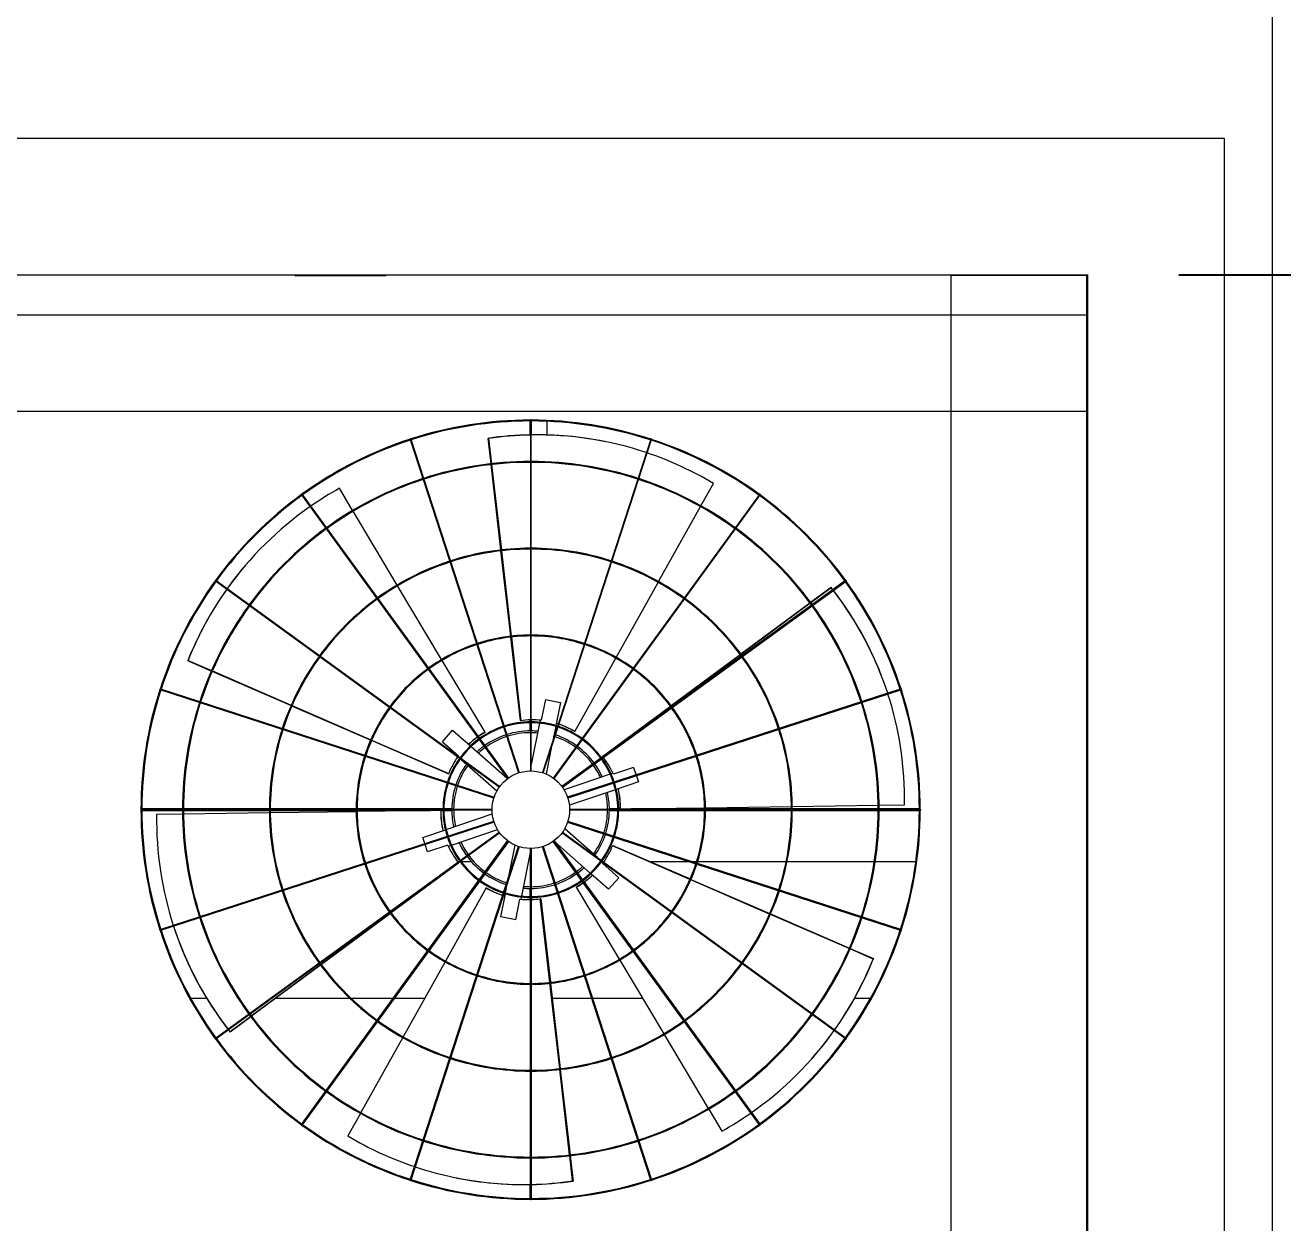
# Model space of a CAD drawing. Header units: millimetres. Extents: x -312439 to 477422, y -331570 to 212570.
# Drawn here: x 350492 to 351874, y 203143 to 204459 of the extents above; entities that cross this region are included whole.
import ezdxf

# ---------------------------------------------------------------- set-up
doc = ezdxf.new("R2010")
doc.units = ezdxf.units.MM
doc.layers.add("MS-110TR'S", color=3, linetype='Continuous', lineweight=5)
doc.styles.add('ROMAND', font='ROMAND.SHX')
doc.dimstyles.new('1-50 (MILIMETRO)', dxfattribs={"dimscale": 0, "dimtxt": 125, "dimasz": 125, "dimexe": 100, "dimexo": 100, "dimgap": 50, "dimtad": 0, "dimdec": 0, "dimzin": 0, "dimdsep": 46, "dimtxsty": 'ROMAND', "dimcen": -390, "dimclrd": 1, "dimclre": 1, "dimclrt": 3, "dimadec": 0, "dimazin": 0, "dimtfac": 1, "dimtdec": 0, "dimtix": 1, "dimtmove": 2, "dimatfit": 2, "dimfxl": 1, "dimtvp": 1, "dimtolj": 1, "dimtzin": 0, "dimarcsym": 0})

# ---------------------------------------------------------------- blocks, each defined once
blk = doc.blocks.new('*D11')
at = {"color": 1, "lineweight": -2, "transparency": 16777216}
for p, q in [((351909.8, 204334.8), (353135.2, 204334.8)), ((353035.2, 204209.8), (353035.2, 201873.8)), ((351909.8, 201748.8), (353135.2, 201748.8))]:
    blk.add_line(p, q, dxfattribs=at)
at = {"color": 1, "transparency": 16777216}
for points in [[(353014.4, 204209.8), (353056, 204209.8), (353035.2, 204334.8)], [(353014.4, 201873.8), (353056, 201873.8), (353035.2, 201748.8)]]:
    blk.add_solid(points, dxfattribs=at)
at = {"layer": 'Defpoints', "color": 0, "transparency": 16777216}
for p in [(351809.8, 204334.8), (351809.8, 201748.8), (353035.2, 201748.8)]:
    blk.add_point(p, dxfattribs=at)
at = {"color": 3, "transparency": 16777216, "insert": (352910.2, 203041.8), "char_height": 125, "attachment_point": 5, "rotation": 90, "style": 'ROMAND'}
blk.add_mtext('\\A1;2586', dxfattribs=at)
blk = doc.blocks.new('*D12')
at = {"color": 1, "lineweight": -2, "transparency": 16777216}
for p, q in [((351759.8, 204184.8), (352383.3, 204184.8)), ((352283.3, 204059.8), (352283.3, 202023.8)), ((351759.8, 201898.8), (352383.3, 201898.8))]:
    blk.add_line(p, q, dxfattribs=at)
at = {"color": 1, "transparency": 16777216}
for points in [[(352262.5, 204059.8), (352304.1, 204059.8), (352283.3, 204184.8)], [(352262.5, 202023.8), (352304.1, 202023.8), (352283.3, 201898.8)]]:
    blk.add_solid(points, dxfattribs=at)
at = {"layer": 'Defpoints', "color": 0, "transparency": 16777216}
for p in [(351659.8, 204184.8), (351659.8, 201898.8), (352283.3, 201898.8)]:
    blk.add_point(p, dxfattribs=at)
at = {"color": 3, "transparency": 16777216, "insert": (352158.3, 203041.8), "char_height": 125, "attachment_point": 5, "rotation": 90, "style": 'ROMAND'}
blk.add_mtext('\\A1;2286', dxfattribs=at)

msp = doc.modelspace()

# ---------------------------------------------------------------- linework, layer by layer
at = {"color": 5, "linetype": 'Continuous', "lineweight": 0}
msp.add_line((351862.684, 200628.55, 0), (351862.684, 204736.097, 0), dxfattribs=at)
at = {"color": 7, "linetype": 'Continuous', "lineweight": 0}
for p, q in [((342206.047, 204334.812, 0), (351809.752, 204334.812, 0)), ((351809.752, 204334.812, 0), (351809.752, 201748.812, 0))]:
    msp.add_line(p, q, dxfattribs=at)
at = {"layer": "MS-110TR'S", "color": 3, "linetype": 'Continuous', "lineweight": 0}
for p, q in [((342257.014, 204184.812, 0), (351659.752, 204184.812, 0)), ((350788.778, 204184.812, 0), (350788.778, 204183.812, 0)), ((350788.778, 204183.812, 0), (350888.778, 204183.812, 0)), ((350888.778, 204183.812, 0), (350888.778, 204184.812, 0)), ((351659.752, 204183.812, 0), (351509.752, 204183.812, 0)), ((351509.752, 201898.812, 0), (351509.752, 204183.812, 0)), ((351559.752, 204184.812, 0), (351559.752, 204183.812, 0)), ((351658.752, 201898.812, 0), (351658.752, 204184.812, 0)), ((351659.752, 201898.812, 0), (351659.752, 204184.812, 0)), ((346959.383, 204140.812, 0), (351658.752, 204140.812, 0)), ((351658.752, 204084.812, 0), (351659.752, 204084.812, 0)), ((346958.383, 204034.812, 0), (351658.752, 204034.812, 0)), ((351047.405, 204024.8, 0), (351047.405, 203639.548, 0)), ((351048.405, 203639.548, 0), (351048.405, 204024.8, 0)), ((351046.655, 204024.049, 0), (351046.655, 204008.772, 0)), ((351048.655, 204008.81, 0), (351048.655, 204024.049, 0)), ((351066.025, 204008.701, 0), (351066.025, 204023.655, 0)), ((350915.199, 204003.702, 0), (351034.248, 203637.306, 0)), ((350916.15, 204004.011, 0), (351035.199, 203637.615, 0)), ((351000.976, 204004.987, 0), (351001.57, 204004.868, 0)), ((351004.168, 203977.083, 0), (351000.976, 204004.987, 0)), ((351001.57, 204004.868, 0), (351004.741, 203977.148, 0)), ((351179.661, 204004.011, 0), (351060.611, 203637.615, 0)), ((351061.562, 203637.306, 0), (351180.612, 204003.702, 0)), ((351129.307, 204001.437, 0), (351128.713, 204001.556, 0)), ((351015.009, 203882.304, 0), (351004.281, 203976.089, 0)), ((351004.854, 203976.155, 0), (351015.582, 203882.37, 0)), ((351234.8, 203930.851, 0), (351248.51, 203955.404, 0)), ((350795.983, 203942.783, 0), (351022.428, 203631.107, 0)), ((350796.792, 203943.371, 0), (351023.237, 203631.695, 0)), ((350852.139, 203925.729, 0), (350837.602, 203950.093, 0)), ((351299.019, 203943.371, 0), (351072.573, 203631.695, 0)), ((351073.382, 203631.107, 0), (351299.828, 203942.783, 0)), ((351188.29, 203847.56, 0), (351234.312, 203929.978, 0)), ((350901.016, 203843.804, 0), (350852.651, 203924.87, 0)), ((351025.85, 203787.526, 0), (351015.122, 203881.311, 0)), ((351015.695, 203881.376, 0), (351026.423, 203787.591, 0)), ((350738.135, 203869.877, 0), (350737.735, 203869.422, 0)), ((351013.102, 203621.56, 0), (350701.427, 203848.005, 0)), ((350702.015, 203848.814, 0), (351013.69, 203622.369, 0)), ((351393.796, 203848.814, 0), (351082.121, 203622.369, 0)), ((351082.709, 203621.56, 0), (351394.384, 203848.005, 0)), ((351141.78, 203764.269, 0), (351187.802, 203846.687, 0)), ((350949.893, 203761.88, 0), (350901.528, 203842.946, 0)), ((351355.351, 203824.785, 0), (351377.736, 203841.365, 0)), ((351377.93, 203840.791, 0), (351355.694, 203824.322, 0)), ((351377.736, 203841.365, 0), (351377.93, 203840.791, 0)), ((351278.691, 203768.007, 0), (351354.547, 203824.19, 0)), ((351354.89, 203823.727, 0), (351279.034, 203767.544, 0)), ((351036.454, 203694.82, 0), (351025.964, 203786.532, 0)), ((351026.537, 203786.597, 0), (351037.048, 203694.701, 0)), ((351096.305, 203682.831, 0), (351141.292, 203763.396, 0)), ((351202.03, 203711.229, 0), (351277.887, 203767.412, 0)), ((351278.23, 203766.949, 0), (351202.373, 203710.766, 0)), ((350670.895, 203760.514, 0), (350671.295, 203760.969, 0)), ((350696.841, 203749.246, 0), (350670.895, 203760.514, 0)), ((350671.295, 203760.969, 0), (350697.071, 203749.775, 0)), ((350784.342, 203711.245, 0), (350697.758, 203748.848, 0)), ((350697.988, 203749.377, 0), (350784.572, 203711.774, 0)), ((350997.554, 203681.993, 0), (350950.405, 203761.021, 0)), ((351007.183, 203609.598, 0), (350640.786, 203728.647, 0)), ((350641.095, 203729.598, 0), (351007.492, 203610.549, 0)), ((351454.715, 203729.598, 0), (351088.319, 203610.549, 0)), ((351455.024, 203728.647, 0), (351088.628, 203609.598, 0)), ((351438.828, 203728.452, 0), (351438.634, 203729.026, 0)), ((350871.843, 203673.245, 0), (350785.259, 203710.847, 0)), ((350785.489, 203711.376, 0), (350872.074, 203673.774, 0)), ((351063.998, 203718.096, 0), (351059.399, 203695.141, 0)), ((351063.998, 203718.096, 0), (351080.477, 203714.795, 0)), ((351080.477, 203714.795, 0), (351075.391, 203689.404, 0)), ((351126.863, 203655.557, 0), (351201.227, 203710.634, 0)), ((351201.57, 203710.17, 0), (351129.492, 203656.786, 0)), ((351036.454, 203694.82, 0), (351037.048, 203694.701, 0)), ((351046.655, 203695.569, 0), (351046.655, 203693.392, 0)), ((351048.655, 203693.398, 0), (351048.655, 203695.621, 0)), ((351058.155, 203695.262, 0), (351057.683, 203692.904, 0)), ((350950.861, 203671.647, 0), (350961.959, 203684.268, 0)), ((350961.959, 203684.268, 0), (350981.589, 203667.006, 0)), ((350997.154, 203681.538, 0), (350997.554, 203681.993, 0)), ((351046.655, 203692.392, 0), (351046.655, 203683.465, 0)), ((351046.655, 203683.465, 0), (351047.405, 203683.465, 0)), ((351057.485, 203691.919, 0), (351048.405, 203646.589, 0)), ((351048.405, 203683.465, 0), (351048.655, 203683.465, 0)), ((351048.655, 203683.465, 0), (351048.655, 203692.398, 0)), ((351075.194, 203688.419, 0), (351072.099, 203672.971, 0)), ((351095.711, 203682.95, 0), (351096.305, 203682.831, 0)), ((350957.247, 203636.155, 0), (350872.761, 203672.846, 0)), ((350872.991, 203673.375, 0), (350957.647, 203636.61, 0)), ((350950.861, 203671.647, 0), (350968.442, 203656.187, 0)), ((350982.343, 203666.343, 0), (351022.42, 203631.101, 0)), ((350971.861, 203651.523, 0), (351010.554, 203617.499, 0)), ((351070.409, 203664.534, 0), (351064.714, 203636.1, 0)), ((351126.863, 203655.557, 0), (351127.047, 203655.01, 0)), ((351047.405, 203641.597, 0), (351046.994, 203639.541, 0)), ((351160.792, 203643.341, 0), (351138.613, 203635.846, 0)), ((351160.792, 203643.341, 0), (351163.607, 203635.012, 0)), ((350957.247, 203636.155, 0), (350957.647, 203636.61, 0)), ((351135.059, 203635.958, 0), (351084.472, 203618.861, 0)), ((351138.096, 203636.984, 0), (351136.011, 203636.279, 0)), ((351166.173, 203627.419, 0), (351141.804, 203619.184, 0)), ((351163.928, 203634.064, 0), (351166.173, 203627.419, 0)), ((351140.853, 203618.862, 0), (351090.284, 203601.772, 0)), ((350619.998, 203597.392, 0), (351005.249, 203597.392, 0)), ((351005.249, 203596.392, 0), (350619.998, 203596.392, 0)), ((350665.208, 203597.892, 0), (350620.499, 203597.892, 0)), ((350760.605, 203597.892, 0), (350666.208, 203597.892, 0)), ((350856.003, 203597.892, 0), (350761.605, 203597.892, 0)), ((350951.402, 203597.892, 0), (350857.003, 203597.892, 0)), ((350948.905, 203596.054, 0), (350857.012, 203594.737, 0)), ((350949.099, 203595.48, 0), (350948.905, 203596.054, 0)), ((350961.083, 203597.892, 0), (350952.402, 203597.892, 0)), ((350961.083, 203597.392, 0), (350961.083, 203597.892, 0)), ((350961.083, 203595.892, 0), (350961.083, 203596.392, 0)), ((351090.561, 203597.392, 0), (351475.813, 203597.392, 0)), ((351475.813, 203596.392, 0), (351090.561, 203596.392, 0)), ((351143.409, 203597.892, 0), (351134.228, 203597.892, 0)), ((351134.228, 203597.892, 0), (351134.228, 203597.392, 0)), ((351134.228, 203596.392, 0), (351134.228, 203595.892, 0)), ((351146.351, 203597.892, 0), (351144.409, 203597.892, 0)), ((351146.212, 203598.304, 0), (351146.406, 203597.73, 0)), ((351146.406, 203597.73, 0), (351238.798, 203599.054, 0)), ((351238.808, 203597.892, 0), (351157.713, 203597.892, 0)), ((351239.798, 203599.068, 0), (351334.185, 203600.421, 0)), ((351334.205, 203597.892, 0), (351239.808, 203597.892, 0)), ((351335.185, 203600.435, 0), (351429.572, 203601.787, 0)), ((351429.602, 203597.892, 0), (351335.205, 203597.892, 0)), ((351430.572, 203601.802, 0), (351458.563, 203602.203, 0)), ((351474.812, 203597.892, 0), (351430.602, 203597.892, 0)), ((350620.499, 203595.892, 0), (350665.208, 203595.892, 0)), ((350665.238, 203591.99, 0), (350636.747, 203591.582, 0)), ((350640.786, 203465.137, 0), (351007.183, 203584.186, 0)), ((351007.492, 203583.235, 0), (350641.095, 203464.186, 0)), ((350666.208, 203595.892, 0), (350760.605, 203595.892, 0)), ((350760.625, 203593.356, 0), (350666.238, 203592.004, 0)), ((350761.605, 203595.892, 0), (350856.003, 203595.892, 0)), ((350856.013, 203594.723, 0), (350761.625, 203593.371, 0)), ((350857.003, 203595.892, 0), (350937.597, 203595.892, 0)), ((350948.96, 203595.892, 0), (350951.402, 203595.892, 0)), ((350952.402, 203595.892, 0), (350961.083, 203595.892, 0)), ((350954.921, 203575.079, 0), (351005.508, 203592.175, 0)), ((351088.319, 203583.235, 0), (351454.715, 203464.186, 0)), ((351088.628, 203584.186, 0), (351455.024, 203465.137, 0)), ((351134.228, 203595.892, 0), (351143.409, 203595.892, 0)), ((351144.409, 203595.892, 0), (351238.808, 203595.892, 0)), ((351239.808, 203595.892, 0), (351334.205, 203595.892, 0)), ((351335.205, 203595.892, 0), (351429.602, 203595.892, 0)), ((351430.602, 203595.892, 0), (351474.812, 203595.892, 0)), ((350701.427, 203345.779, 0), (351013.102, 203572.224, 0)), ((351013.69, 203571.415, 0), (350702.015, 203344.97, 0)), ((350929.137, 203566.365, 0), (350953.97, 203574.757, 0)), ((350960.686, 203557.973, 0), (351011.255, 203575.063, 0)), ((351393.796, 203344.97, 0), (351082.121, 203571.415, 0)), ((351082.709, 203572.224, 0), (351394.384, 203345.779, 0)), ((351121.072, 203544.351, 0), (351085.092, 203575.99, 0)), ((350795.983, 203251.001, 0), (351022.428, 203562.677, 0)), ((351023.237, 203562.089, 0), (350796.792, 203250.413, 0)), ((350915.199, 203190.082, 0), (351034.248, 203556.478, 0)), ((351035.199, 203556.169, 0), (350916.15, 203189.773, 0)), ((350931.433, 203559.573, 0), (350929.137, 203566.365, 0)), ((350934.518, 203550.443, 0), (350931.753, 203558.626, 0)), ((350956.697, 203557.938, 0), (350934.518, 203550.443, 0)), ((350957.214, 203556.8, 0), (350959.735, 203557.652, 0)), ((351024.098, 203525.238, 0), (351030.637, 203557.885, 0)), ((351179.661, 203189.773, 0), (351060.611, 203556.169, 0)), ((351061.562, 203556.478, 0), (351180.612, 203190.082, 0)), ((351299.019, 203250.413, 0), (351072.573, 203562.089, 0)), ((351073.382, 203562.677, 0), (351299.828, 203251.001, 0)), ((351113.226, 203527.214, 0), (351074.24, 203561.496, 0)), ((351138.064, 203557.629, 0), (351137.664, 203557.174, 0)), ((351222.74, 203520.226, 0), (351137.664, 203557.174, 0)), ((351138.064, 203557.629, 0), (351222.971, 203520.755, 0)), ((351037.836, 203501.916, 0), (351047.405, 203549.691, 0)), ((351047.405, 203168.984, 0), (351047.405, 203554.236, 0)), ((351048.405, 203554.236, 0), (351048.405, 203168.984, 0)), ((350968.448, 203538.227, 0), (350894.407, 203483.389, 0)), ((350967.975, 203539.437, 0), (350967.758, 203539.437, 0)), ((350968.448, 203538.227, 0), (350968.362, 203538.482, 0)), ((350970.363, 203539.437, 0), (350969.676, 203539.437, 0)), ((350982.889, 203539.437, 0), (350971.611, 203539.437, 0)), ((351126.869, 203537.597, 0), (351144.45, 203522.137, 0)), ((351128.17, 203539.437, 0), (351127.836, 203539.437, 0)), ((351223.115, 203539.437, 0), (351179.953, 203539.437, 0)), ((351229.959, 203539.437, 0), (351226.351, 203539.437, 0)), ((351328.383, 203539.437, 0), (351231.008, 203539.437, 0)), ((351425.255, 203539.437, 0), (351329.403, 203539.437, 0)), ((351470.932, 203539.437, 0), (351426.266, 203539.437, 0)), ((350894.064, 203483.853, 0), (350940.062, 203517.921, 0)), ((351020.146, 203505.507, 0), (351022.408, 203516.8, 0)), ((351133.352, 203509.516, 0), (351113.98, 203526.55, 0)), ((351144.45, 203522.137, 0), (351133.352, 203509.516, 0)), ((351310.242, 203482.226, 0), (351223.657, 203519.828, 0)), ((351223.888, 203520.357, 0), (351310.472, 203482.754, 0)), ((350999.006, 203510.953, 0), (350954.138, 203430.602, 0)), ((350999.6, 203510.834, 0), (350999.006, 203510.953, 0)), ((351014.834, 203478.989, 0), (351019.948, 203504.522, 0)), ((351037.156, 203498.522, 0), (351037.638, 203500.931, 0)), ((351047.405, 203510.32, 0), (351046.655, 203510.32, 0)), ((351046.655, 203510.32, 0), (351046.655, 203501.392, 0)), ((351046.655, 203500.392, 0), (351046.655, 203498.163, 0)), ((351048.655, 203510.32, 0), (351048.405, 203510.32, 0)), ((351048.655, 203501.387, 0), (351048.655, 203510.32, 0)), ((351048.655, 203498.215, 0), (351048.655, 203500.387, 0)), ((351098.156, 203512.246, 0), (351097.756, 203511.791, 0)), ((351097.756, 203511.791, 0), (351145.036, 203432.544, 0)), ((351031.313, 203475.688, 0), (351035.911, 203498.643, 0)), ((351068.78, 203407.132, 0), (351058.263, 203499.083, 0)), ((351058.857, 203498.964, 0), (351058.263, 203499.083, 0)), ((351058.857, 203498.964, 0), (351069.354, 203407.196, 0)), ((350817.404, 203427.075, 0), (350893.261, 203483.258, 0)), ((350893.603, 203482.794, 0), (350817.747, 203426.611, 0)), ((351031.313, 203475.688, 0), (351014.834, 203478.989, 0)), ((351397.743, 203444.225, 0), (351311.159, 203481.827, 0)), ((351311.389, 203482.356, 0), (351397.973, 203444.754, 0)), ((350656.483, 203465.332, 0), (350656.677, 203464.758, 0)), ((351398.891, 203444.355, 0), (351424.416, 203433.27, 0)), ((351145.548, 203431.685, 0), (351193.913, 203350.619, 0)), ((351424.016, 203432.815, 0), (351398.66, 203443.827, 0)), ((351424.416, 203433.27, 0), (351424.016, 203432.815, 0)), ((350740.744, 203370.297, 0), (350816.6, 203426.48, 0)), ((350816.943, 203426.016, 0), (350741.086, 203369.833, 0)), ((350953.65, 203429.729, 0), (350907.628, 203347.311, 0)), ((351079.622, 203312.352, 0), (351068.894, 203406.138, 0)), ((351069.467, 203406.202, 0), (351080.195, 203312.417, 0)), ((350691.852, 203389.437, 0), (350674.257, 203389.437, 0)), ((350849.147, 203389.437, 0), (350767.555, 203389.437, 0)), ((350896.562, 203389.437, 0), (350850.596, 203389.437, 0)), ((350931.151, 203389.437, 0), (350897.799, 203389.437, 0)), ((351114.786, 203389.437, 0), (351071.385, 203389.437, 0)), ((351170.754, 203389.437, 0), (351115.837, 203389.437, 0)), ((351421.054, 203389.437, 0), (351403.537, 203389.437, 0)), ((350717.38, 203352.993, 0), (350739.94, 203369.702, 0)), ((350740.283, 203369.238, 0), (350717.574, 203352.419, 0)), ((350717.574, 203352.419, 0), (350717.38, 203352.993, 0)), ((351194.426, 203349.76, 0), (351242.79, 203268.695, 0)), ((350907.14, 203346.438, 0), (350861.118, 203264.02, 0)), ((351357.176, 203323.907, 0), (351357.576, 203324.362, 0)), ((351090.463, 203217.574, 0), (351079.735, 203311.359, 0)), ((351080.308, 203311.423, 0), (351091.036, 203217.638, 0)), ((351243.303, 203267.836, 0), (351257.708, 203243.691, 0)), ((350860.63, 203263.147, 0), (350846.8, 203238.38, 0)), ((351093.741, 203188.916, 0), (351090.576, 203216.58, 0)), ((351091.15, 203216.645, 0), (351094.335, 203188.797, 0)), ((350966.004, 203192.347, 0), (350966.598, 203192.228, 0)), ((351046.655, 203184.974, 0), (351046.655, 203169.735, 0)), ((351048.655, 203169.735, 0), (351048.655, 203185.013, 0)), ((351094.335, 203188.797, 0), (351093.741, 203188.916, 0))]:
    msp.add_line(p, q, dxfattribs=at)
msp.add_circle((351047.905, 203596.892, 0), 42.659, dxfattribs=at)
for centre, radius, start, end in [((351047.655, 203596.892, 0), 428.158, 90.024494, 107.917544), ((351047.905, 204024.8, 0), 0.5, 0, 180), ((351047.655, 203596.892, 0), 428.158, 72.030975, 89.908558), ((351047.655, 203596.892, 0), 427.158, 90.033533, 107.901042), ((351047.655, 203596.892, 0), 427.158, 72.035174, 89.899401), ((351047.655, 203596.892, 0), 428.158, 108.018773, 125.932197), ((351047.655, 203596.892, 0), 427.158, 108.035174, 125.905805), ((350915.675, 204003.857, 0), 0.5, 18, 198), ((351180.136, 204003.857, 0), 0.5, 342, 162), ((351047.655, 203596.892, 0), 427.158, 54.039937, 71.901042), ((351047.655, 203596.892, 0), 428.158, 54.03841, 71.905364), ((351047.905, 203596.892, 0), 382.698, 90.074858, 107.925142), ((351047.905, 203596.892, 0), 381.698, 90.075054, 107.924946), ((351047.905, 203596.892, 0), 382.698, 72.074858, 89.925142), ((351047.905, 203596.892, 0), 381.698, 72.075054, 89.924946), ((351047.905, 203596.892, 0), 382.698, 108.074858, 125.925142), ((351047.905, 203596.892, 0), 381.698, 108.075054, 125.924946), ((351047.905, 203596.892, 0), 381.698, 54.075054, 71.924946), ((351047.905, 203596.892, 0), 382.698, 54.074858, 71.925142), ((351047.655, 203596.892, 0), 428.158, 126.013622, 143.951759), ((351047.655, 203596.892, 0), 427.158, 126.039937, 143.913223), ((350796.387, 203943.077, 0), 0.5, 36, 216), ((351299.423, 203943.077, 0), 0.5, 324, 144), ((351047.655, 203596.892, 0), 427.158, 36.047356, 53.905805), ((351047.655, 203596.892, 0), 428.158, 36.046941, 53.907446), ((351047.905, 203596.892, 0), 382.698, 126.074858, 143.925142), ((351047.905, 203596.892, 0), 381.698, 126.075054, 143.924946), ((351047.905, 203596.892, 0), 381.698, 36.075054, 53.924946), ((351047.905, 203596.892, 0), 382.698, 36.074858, 53.925142), ((351047.905, 203596.892, 0), 287.302, 90.099714, 107.900286), ((351047.905, 203596.892, 0), 286.302, 90.100062, 107.899938), ((351047.905, 203596.892, 0), 287.302, 72.099714, 89.900286), ((351047.905, 203596.892, 0), 286.302, 72.100062, 89.899938), ((351047.905, 203596.892, 0), 287.302, 108.099714, 125.900286), ((351047.905, 203596.892, 0), 286.302, 108.100062, 125.899938), ((351047.905, 203596.892, 0), 286.302, 54.100062, 71.899938), ((351047.905, 203596.892, 0), 287.302, 54.099714, 71.900286), ((351047.655, 203596.892, 0), 428.158, 144.008871, 161.974926), ((351047.655, 203596.892, 0), 427.158, 144.047356, 161.922571), ((350701.721, 203848.41, 0), 0.5, 54, 234), ((351047.655, 203596.892, 0), 427.158, 18.056704, 35.913223), ((351394.09, 203848.41, 0), 0.5, 306, 126), ((351047.655, 203596.892, 0), 428.158, 18.056552, 35.913726), ((351047.905, 203596.892, 0), 382.698, 144.074858, 161.925142), ((351047.905, 203596.892, 0), 381.698, 144.075054, 161.924946), ((351047.905, 203596.892, 0), 287.302, 126.099714, 143.900286), ((351047.905, 203596.892, 0), 286.302, 126.100062, 143.899938), ((351047.905, 203596.892, 0), 286.302, 36.100062, 53.899938), ((351047.905, 203596.892, 0), 287.302, 36.099714, 53.900286), ((351047.905, 203596.892, 0), 381.698, 18.075054, 35.924946), ((351047.905, 203596.892, 0), 382.698, 18.074858, 35.925142), ((351047.905, 203596.892, 0), 191.905, 108.149282, 125.850718), ((351047.905, 203596.892, 0), 190.905, 108.150064, 125.849936), ((351047.905, 203596.892, 0), 191.905, 90.149282, 107.850718), ((351047.905, 203596.892, 0), 190.905, 90.150064, 107.849936), ((351047.905, 203596.892, 0), 191.905, 72.149282, 89.850718), ((351047.905, 203596.892, 0), 190.905, 72.150064, 89.849936), ((351047.905, 203596.892, 0), 190.905, 54.150064, 71.849936), ((351047.905, 203596.892, 0), 191.905, 54.149282, 71.850718), ((351047.905, 203596.892, 0), 287.302, 144.099714, 161.900286), ((351047.905, 203596.892, 0), 286.302, 144.100062, 161.899938), ((351047.905, 203596.892, 0), 286.302, 18.100062, 35.899938), ((351047.905, 203596.892, 0), 287.302, 18.099714, 35.900286), ((351047.905, 203596.892, 0), 191.905, 126.149282, 143.850718), ((351047.905, 203596.892, 0), 190.905, 126.150064, 143.849936), ((351047.905, 203596.892, 0), 190.905, 36.150064, 53.849936), ((351047.905, 203596.892, 0), 191.905, 36.149282, 53.850718), ((351047.655, 203596.892, 0), 428.158, 162.004374, 197.995626), ((351047.655, 203596.892, 0), 427.158, 162.056704, 179.932934), ((350640.941, 203729.123, 0), 0.5, 72, 252), ((351047.655, 203596.892, 0), 427.158, 0.067066, 17.922571), ((351454.87, 203729.123, 0), 0.5, 288, 108), ((351047.655, 203596.892, 0), 428.158, 0.06691, 17.922771), ((351047.905, 203596.892, 0), 382.698, 162.074858, 179.925142), ((351047.905, 203596.892, 0), 381.698, 162.075054, 179.924946), ((351047.905, 203596.892, 0), 191.905, 144.149282, 161.850718), ((351047.905, 203596.892, 0), 190.905, 144.150064, 161.849936), ((351047.905, 203596.892, 0), 190.905, 18.150064, 35.849936), ((351047.905, 203596.892, 0), 191.905, 18.149282, 35.850718), ((351047.905, 203596.892, 0), 381.698, 0.075054, 17.924946), ((351047.905, 203596.892, 0), 382.698, 0.074858, 17.925142), ((351047.905, 203596.892, 0), 96.508, 90.296845, 107.703155), ((351047.905, 203596.892, 0), 96.508, 72.296845, 89.703155), ((351047.905, 203596.892, 0), 287.302, 162.099714, 179.900286), ((351047.905, 203596.892, 0), 286.302, 162.100062, 179.899938), ((351047.905, 203596.892, 0), 96.508, 108.296845, 125.703155), ((351047.905, 203596.892, 0), 95.508, 108.299953, 125.700047), ((351047.655, 203596.892, 0), 86.578, 108.173543, 125.535257), ((351047.905, 203596.892, 0), 95.508, 90.299953, 107.700047), ((351047.655, 203596.892, 0), 86.578, 90.165445, 107.511756), ((351047.655, 203596.892, 0), 84.578, 90.169358, 107.500211), ((351047.905, 203596.892, 0), 95.508, 72.299953, 89.700047), ((351047.655, 203596.892, 0), 86.578, 84.656808, 89.503658), ((351047.655, 203596.892, 0), 84.578, 84.798838, 89.491921), ((351047.655, 203596.892, 0), 86.578, 72.173543, 72.689414), ((351047.655, 203596.892, 0), 86.578, 54.197043, 71.511756), ((351047.905, 203596.892, 0), 95.508, 54.299953, 71.700047), ((351047.905, 203596.892, 0), 96.508, 54.296845, 71.703155), ((351047.905, 203596.892, 0), 286.302, 0.100062, 17.899938), ((351047.905, 203596.892, 0), 287.302, 0.099714, 17.900286), ((351047.905, 203596.892, 0), 96.508, 126.296845, 143.703155), ((351047.905, 203596.892, 0), 95.508, 126.299953, 143.700047), ((351047.655, 203596.892, 0), 86.578, 126.197043, 132.689414), ((351047.655, 203596.892, 0), 84.578, 126.201702, 132.547384), ((351047.655, 203596.892, 0), 84.578, 108.177647, 125.524267), ((351047.655, 203596.892, 0), 84.578, 72.177647, 72.547384), ((351047.655, 203596.892, 0), 84.578, 54.201702, 71.500211), ((351047.655, 203596.892, 0), 86.578, 36.233645, 53.535257), ((351047.905, 203596.892, 0), 95.508, 36.299953, 53.700047), ((351047.905, 203596.892, 0), 96.508, 36.296845, 53.703155), ((351047.905, 203596.892, 0), 191.905, 162.149282, 179.850718), ((351047.905, 203596.892, 0), 190.905, 162.150064, 179.849936), ((351047.905, 203596.892, 0), 96.508, 144.296845, 161.703155), ((351047.905, 203596.892, 0), 95.508, 144.299953, 161.700047), ((351047.655, 203596.892, 0), 84.578, 36.23917, 53.524267), ((351047.905, 203596.892, 0), 95.508, 18.299953, 35.700047), ((351047.905, 203596.892, 0), 96.508, 18.296845, 35.703155), ((351047.905, 203596.892, 0), 190.905, 0.150064, 17.849936), ((351047.905, 203596.892, 0), 191.905, 0.149282, 17.850718), ((351047.655, 203596.892, 0), 86.578, 144.656808, 161.617982), ((351047.655, 203596.892, 0), 84.578, 144.798838, 161.608948), ((351047.655, 203596.892, 0), 84.578, 24.798838, 35.561735), ((351047.655, 203596.892, 0), 86.578, 24.656808, 35.57186), ((351047.905, 203596.892, 0), 96.508, 162.296845, 179.703155), ((351047.905, 203596.892, 0), 95.508, 162.299953, 179.700047), ((351047.905, 203596.892, 0), 95.508, 0.299953, 17.700047), ((351047.905, 203596.892, 0), 96.508, 0.296845, 17.703155), ((351047.655, 203596.892, 0), 86.578, 162.279766, 179.669108), ((351047.655, 203596.892, 0), 84.578, 162.286382, 179.661283), ((351047.655, 203596.892, 0), 84.578, 0.338717, 12.547384), ((351047.655, 203596.892, 0), 86.578, 0.330892, 12.689414), ((350619.998, 203596.892, 0), 0.5, 90, 270), ((351047.655, 203596.892, 0), 427.158, 180.067066, 197.943296), ((351047.905, 203596.892, 0), 382.698, 180.074858, 197.925142), ((351047.905, 203596.892, 0), 381.698, 180.075054, 197.924946), ((351047.905, 203596.892, 0), 287.302, 180.099714, 197.900286), ((351047.905, 203596.892, 0), 286.302, 180.100062, 197.899938), ((351047.905, 203596.892, 0), 191.905, 180.149282, 197.850718), ((351047.905, 203596.892, 0), 190.905, 180.150064, 197.849936), ((351047.905, 203596.892, 0), 96.508, 180.296845, 197.703155), ((351047.905, 203596.892, 0), 95.508, 180.299953, 197.700047), ((351047.655, 203596.892, 0), 86.578, 180.330892, 192.689414), ((351047.655, 203596.892, 0), 84.578, 180.338717, 192.547384), ((351047.655, 203596.892, 0), 84.578, 342.391052, 359.661283), ((351047.655, 203596.892, 0), 86.578, 342.382018, 359.669108), ((351047.905, 203596.892, 0), 95.508, 342.299953, 359.700047), ((351047.905, 203596.892, 0), 96.508, 342.296845, 359.703155), ((351047.905, 203596.892, 0), 190.905, 342.150064, 359.849936), ((351047.905, 203596.892, 0), 191.905, 342.149282, 359.850718), ((351047.905, 203596.892, 0), 286.302, 342.100062, 359.899938), ((351047.905, 203596.892, 0), 287.302, 342.099714, 359.900286), ((351047.905, 203596.892, 0), 381.698, 342.075054, 359.924946), ((351047.905, 203596.892, 0), 382.698, 342.074858, 359.925142), ((351047.655, 203596.892, 0), 427.158, 342.077429, 359.932934), ((351047.655, 203596.892, 0), 428.158, 342.077229, 359.93309), ((351475.813, 203596.892, 0), 0.5, 270, 90), ((351047.655, 203596.892, 0), 84.578, 324.798838, 341.713618), ((351047.655, 203596.892, 0), 86.578, 324.656808, 341.720234), ((351047.905, 203596.892, 0), 96.508, 198.296845, 215.703155), ((351047.905, 203596.892, 0), 95.508, 198.299953, 215.700047), ((351047.655, 203596.892, 0), 86.578, 204.656808, 215.766355), ((351047.655, 203596.892, 0), 84.578, 204.798838, 215.76083), ((351047.905, 203596.892, 0), 95.508, 324.299953, 341.700047), ((351047.905, 203596.892, 0), 96.508, 324.296845, 341.703155), ((351047.655, 203596.892, 0), 86.578, 216.42814, 233.802957), ((351047.655, 203596.892, 0), 84.578, 216.438265, 233.798298), ((351047.905, 203596.892, 0), 191.905, 198.149282, 215.850718), ((351047.905, 203596.892, 0), 190.905, 198.150064, 215.849936), ((351047.905, 203596.892, 0), 96.508, 216.296845, 233.703155), ((351047.905, 203596.892, 0), 95.508, 216.299953, 233.700047), ((351047.655, 203596.892, 0), 84.578, 234.475733, 251.822353), ((351047.655, 203596.892, 0), 84.578, 288.499789, 305.798298), ((351047.655, 203596.892, 0), 84.578, 306.475733, 312.547384), ((351047.655, 203596.892, 0), 86.578, 306.464743, 312.689414), ((351047.905, 203596.892, 0), 95.508, 306.299953, 323.700047), ((351047.905, 203596.892, 0), 96.508, 306.296845, 323.703155), ((351047.905, 203596.892, 0), 190.905, 324.150064, 341.849936), ((351047.905, 203596.892, 0), 191.905, 324.149282, 341.850718), ((351047.905, 203596.892, 0), 96.508, 234.296845, 251.703155), ((351047.905, 203596.892, 0), 95.508, 234.299953, 251.700047), ((351047.655, 203596.892, 0), 86.578, 234.464743, 251.826457), ((351047.655, 203596.892, 0), 86.578, 252.488244, 252.689414), ((351047.655, 203596.892, 0), 84.578, 252.499789, 252.547384), ((351047.655, 203596.892, 0), 84.578, 270.508079, 287.822353), ((351047.655, 203596.892, 0), 86.578, 270.496342, 287.826457), ((351047.655, 203596.892, 0), 86.578, 288.488244, 305.802957), ((351047.905, 203596.892, 0), 95.508, 288.299953, 305.700047), ((351047.905, 203596.892, 0), 96.508, 288.296845, 305.703155), ((351047.905, 203596.892, 0), 287.302, 198.099714, 215.900286), ((351047.905, 203596.892, 0), 286.302, 198.100062, 215.899938), ((351047.905, 203596.892, 0), 96.508, 252.296845, 269.703155), ((351047.905, 203596.892, 0), 95.508, 252.299953, 269.700047), ((351047.655, 203596.892, 0), 86.578, 264.656808, 269.834555), ((351047.655, 203596.892, 0), 84.578, 264.798838, 269.830642), ((351047.905, 203596.892, 0), 95.508, 270.299953, 287.700047), ((351047.905, 203596.892, 0), 96.508, 270.296845, 287.703155), ((351047.905, 203596.892, 0), 286.302, 324.100062, 341.899938), ((351047.905, 203596.892, 0), 287.302, 324.099714, 341.900286), ((351047.905, 203596.892, 0), 382.698, 198.074858, 215.925142), ((351047.905, 203596.892, 0), 381.698, 198.075054, 215.924946), ((351047.905, 203596.892, 0), 191.905, 216.149282, 233.850718), ((351047.905, 203596.892, 0), 190.905, 216.150064, 233.849936), ((351047.905, 203596.892, 0), 190.905, 306.150064, 323.849936), ((351047.905, 203596.892, 0), 191.905, 306.149282, 323.850718), ((351047.905, 203596.892, 0), 381.698, 324.075054, 341.924946), ((351047.905, 203596.892, 0), 382.698, 324.074858, 341.925142), ((350640.941, 203464.661, 0), 0.5, 108, 288), ((351047.655, 203596.892, 0), 428.158, 198.025074, 215.991129), ((351047.655, 203596.892, 0), 427.158, 198.077429, 215.952644), ((351047.655, 203596.892, 0), 427.158, 324.086777, 341.943296), ((351047.655, 203596.892, 0), 428.158, 324.086274, 341.943448), ((351454.87, 203464.661, 0), 0.5, 252, 72), ((351047.905, 203596.892, 0), 191.905, 234.149282, 251.850718), ((351047.905, 203596.892, 0), 190.905, 234.150064, 251.849936), ((351047.905, 203596.892, 0), 190.905, 288.150064, 305.849936), ((351047.905, 203596.892, 0), 191.905, 288.149282, 305.850718), ((351047.905, 203596.892, 0), 287.302, 216.099714, 233.900286), ((351047.905, 203596.892, 0), 286.302, 216.100062, 233.899938), ((351047.905, 203596.892, 0), 286.302, 306.100062, 323.899938), ((351047.905, 203596.892, 0), 287.302, 306.099714, 323.900286), ((351047.905, 203596.892, 0), 191.905, 252.149282, 269.850718), ((351047.905, 203596.892, 0), 190.905, 252.150064, 269.849936), ((351047.905, 203596.892, 0), 190.905, 270.150064, 287.849936), ((351047.905, 203596.892, 0), 191.905, 270.149282, 287.850718), ((351047.905, 203596.892, 0), 382.698, 216.074858, 233.925142), ((351047.905, 203596.892, 0), 381.698, 216.075054, 233.924946), ((351047.905, 203596.892, 0), 287.302, 234.099714, 251.900286), ((351047.905, 203596.892, 0), 286.302, 234.100062, 251.899938), ((351047.905, 203596.892, 0), 286.302, 288.100062, 305.899938), ((351047.905, 203596.892, 0), 287.302, 288.099714, 305.900286), ((351047.905, 203596.892, 0), 381.698, 306.075054, 323.924946), ((351047.905, 203596.892, 0), 382.698, 306.074858, 323.925142), ((350701.721, 203345.374, 0), 0.5, 126, 306), ((351047.655, 203596.892, 0), 428.158, 216.048241, 233.986378), ((351047.655, 203596.892, 0), 427.158, 216.086777, 233.960063), ((351047.655, 203596.892, 0), 427.158, 306.094195, 323.952644), ((351047.655, 203596.892, 0), 428.158, 306.092554, 323.953059), ((351394.09, 203345.374, 0), 0.5, 234, 54), ((351047.905, 203596.892, 0), 287.302, 252.099714, 269.900286), ((351047.905, 203596.892, 0), 286.302, 252.100062, 269.899938), ((351047.905, 203596.892, 0), 286.302, 270.100062, 287.899938), ((351047.905, 203596.892, 0), 287.302, 270.099714, 287.900286), ((351047.905, 203596.892, 0), 382.698, 234.074858, 251.925142), ((351047.905, 203596.892, 0), 381.698, 234.075054, 251.924946), ((351047.905, 203596.892, 0), 381.698, 288.075054, 305.924946), ((351047.905, 203596.892, 0), 382.698, 288.074858, 305.925142), ((350796.387, 203250.707, 0), 0.5, 144, 324), ((351047.655, 203596.892, 0), 427.158, 234.094195, 251.964826), ((351047.655, 203596.892, 0), 427.158, 288.098958, 305.960063), ((351299.423, 203250.707, 0), 0.5, 216, 36), ((351047.655, 203596.892, 0), 428.158, 234.067803, 251.981227), ((351047.655, 203596.892, 0), 428.158, 288.094636, 305.96159), ((351047.905, 203596.892, 0), 382.698, 252.074858, 269.925142), ((351047.905, 203596.892, 0), 381.698, 252.075054, 269.924946), ((351047.905, 203596.892, 0), 381.698, 270.075054, 287.924946), ((351047.905, 203596.892, 0), 382.698, 270.074858, 287.925142), ((350915.675, 203189.928, 0), 0.5, 162, 342), ((351047.655, 203596.892, 0), 428.158, 252.082456, 269.975506), ((351047.655, 203596.892, 0), 427.158, 252.098958, 269.966467), ((351047.655, 203596.892, 0), 428.158, 270.091442, 287.969025), ((351047.655, 203596.892, 0), 427.158, 270.100599, 287.964826), ((351180.136, 203189.928, 0), 0.5, 198, 18), ((351047.905, 203168.984, 0), 0.5, 180, 0)]:
    msp.add_arc(centre, radius, start, end, dxfattribs=at)
for centre, major_axis, start_param, end_param in [((351047.655, 203596.892, 0), (81.057, 404.664), 0.2078073, 0.32590727), ((351048.25, 203596.773, 0), (81.057, 404.664), 0.20931516, 0.32590727), ((351048.25, 203596.773, 0), (81.057, 404.664), 6.16322366, 6.48996283), ((351047.655, 203596.892, 0), (81.057, 404.664), 0, 0.20526967), ((351048.25, 203596.773, 0), (81.057, 404.664), 5.95727804, 6.16068281), ((351048.056, 203597.347, 0), (-309.921, 272.53), 5.95727804, 6.05118317), ((351048.056, 203597.347, 0), (-309.921, 272.53), 6.05371958, 6.38060415), ((351047.655, 203596.892, 0), (-309.921, 272.53), 0, 0.09588536), ((351047.655, 203596.892, 0), (-309.921, 272.53), 0.09842683, 0.32590727), ((351048.056, 203597.347, 0), (-309.921, 272.53), 0.09996031, 0.32590727), ((351047.655, 203596.892, 0), (390.978, 132.134), 0.3172674, 0.32590727), ((351047.849, 203596.318, 0), (390.978, 132.134), 0.31873174, 0.32590727), ((351047.849, 203596.318, 0), (390.978, 132.134), 6.27347339, 6.59938579), ((351047.655, 203596.892, 0), (390.978, 132.134), 0, 0.31473615), ((351047.849, 203596.318, 0), (390.978, 132.134), 5.95727804, 6.27093083), ((351048.25, 203596.773, 0), (19.451, 97.105), 0.21610048, 0.32590727), ((351048.25, 203596.773, 0), (19.451, 97.105), 0.08898637, 0.20552527), ((351048.056, 203597.347, 0), (-74.37, 65.397), 5.95727804, 6.0502913), ((351047.655, 203596.892, 0), (-74.37, 65.397), 5.95727804, 6.04404185), ((351047.655, 203596.892, 0), (19.451, 97.105), 6.16380472, 6.18740867), ((351048.25, 203596.773, 0), (19.451, 97.105), 6.17017799, 6.19385728), ((351047.655, 203596.892, 0), (19.451, 97.105), 5.95727804, 6.15321616), ((351048.25, 203596.773, 0), (19.451, 97.105), 5.95727804, 6.15958939), ((351048.056, 203597.347, 0), (-74.37, 65.397), 6.06086145, 6.19385728), ((351047.655, 203596.892, 0), (-74.37, 65.397), 6.05461193, 6.18740867), ((351048.056, 203597.347, 0), (-74.37, 65.397), 0.10765943, 0.32590727), ((351048.056, 203597.347, 0), (-74.37, 65.397), 0.08898637, 0.09706817), ((351047.849, 203596.318, 0), (93.82, 31.707), 0.08898637, 0.31565174), ((351047.655, 203596.892, 0), (93.82, 31.707), 5.95727804, 6.18740867), ((351047.849, 203596.318, 0), (93.82, 31.707), 5.95727804, 6.19385728), ((351047.461, 203597.466, 0), (-93.82, -31.707), 5.95727804, 6.19385728), ((351047.461, 203597.466, 0), (-390.978, -132.134), 5.95727804, 6.27132368), ((351047.655, 203596.892, 0), (-93.82, -31.707), 5.95727804, 6.18740867), ((351047.461, 203597.466, 0), (-93.82, -31.707), 0.08898637, 0.31875187), ((351047.255, 203596.437, 0), (74.37, -65.397), 0.11077229, 0.32590727), ((351047.255, 203596.437, 0), (74.37, -65.397), 0.08898637, 0.10018082), ((351047.255, 203596.437, 0), (74.37, -65.397), 5.95727804, 6.05456696), ((351047.655, 203596.892, 0), (74.37, -65.397), 5.95727804, 6.04831757), ((351047.655, 203596.892, 0), (74.37, -65.397), 6.05888766, 6.18740867), ((351047.255, 203596.437, 0), (74.37, -65.397), 6.0651374, 6.19385728), ((351047.061, 203597.011, 0), (-19.451, -97.105), 5.95727804, 6.16462452), ((351047.655, 203596.892, 0), (-19.451, -97.105), 5.95727804, 6.15825136), ((351047.061, 203597.011, 0), (-19.451, -97.105), 6.17521346, 6.19385728), ((351047.655, 203596.892, 0), (-19.451, -97.105), 6.16883991, 6.18740867), ((351047.061, 203597.011, 0), (-19.451, -97.105), 0.08898637, 0.21081282), ((351047.061, 203597.011, 0), (-19.451, -97.105), 0.22138839, 0.32590727), ((351047.461, 203597.466, 0), (-390.978, -132.134), 6.27386624, 6.60012971), ((351047.655, 203596.892, 0), (-390.978, -132.134), 0, 0.31548007), ((351047.255, 203596.437, 0), (309.921, -272.53), 0.10070723, 0.32590727), ((351047.655, 203596.892, 0), (309.921, -272.53), 0.09917375, 0.32590727), ((351047.655, 203596.892, 0), (-390.978, -132.134), 0.31801132, 0.32590727), ((351047.461, 203597.466, 0), (-390.978, -132.134), 0.31947566, 0.32590727), ((351047.255, 203596.437, 0), (309.921, -272.53), 6.05474559, 6.38135106), ((351047.655, 203596.892, 0), (309.921, -272.53), 0, 0.09663228), ((351047.255, 203596.437, 0), (309.921, -272.53), 5.95727804, 6.05220917), ((351047.061, 203597.011, 0), (-81.057, -404.664), 5.95727804, 6.16189106), ((351047.061, 203597.011, 0), (-81.057, -404.664), 6.16443191, 6.49123165), ((351047.655, 203596.892, 0), (-81.057, -404.664), 0, 0.20653849), ((351047.061, 203597.011, 0), (-81.057, -404.664), 0.21058398, 0.32590727), ((351047.655, 203596.892, 0), (-81.057, -404.664), 0.20907612, 0.32590727)]:
    msp.add_ellipse(centre, major_axis=major_axis, ratio=0.95299045, start_param=start_param, end_param=end_param, dxfattribs=at)

# ---------------------------------------------------------------- dimensions: what is measured, and where the dimension line sits
for base, p1, p2, picture, middle in [((353035.202, 201748.812, 0), (351809.752, 204334.812, 0), (351809.752, 201748.812, 0), '*D11', (352910.202, 203041.812, 0)), ((352283.297, 201898.812, 0), (351659.752, 204184.812, 0), (351659.752, 201898.812, 0), '*D12', (352158.297, 203041.812, 0))]:
    dim = msp.add_linear_dim(base=base, p1=p1, p2=p2, angle=90, dimstyle='1-50 (MILIMETRO)', override={"dimscale": 1})
    dim.commit()
    dim.dimension.update_dxf_attribs({"geometry": picture, "text_midpoint": middle})

doc.saveas('drawing.dxf')
